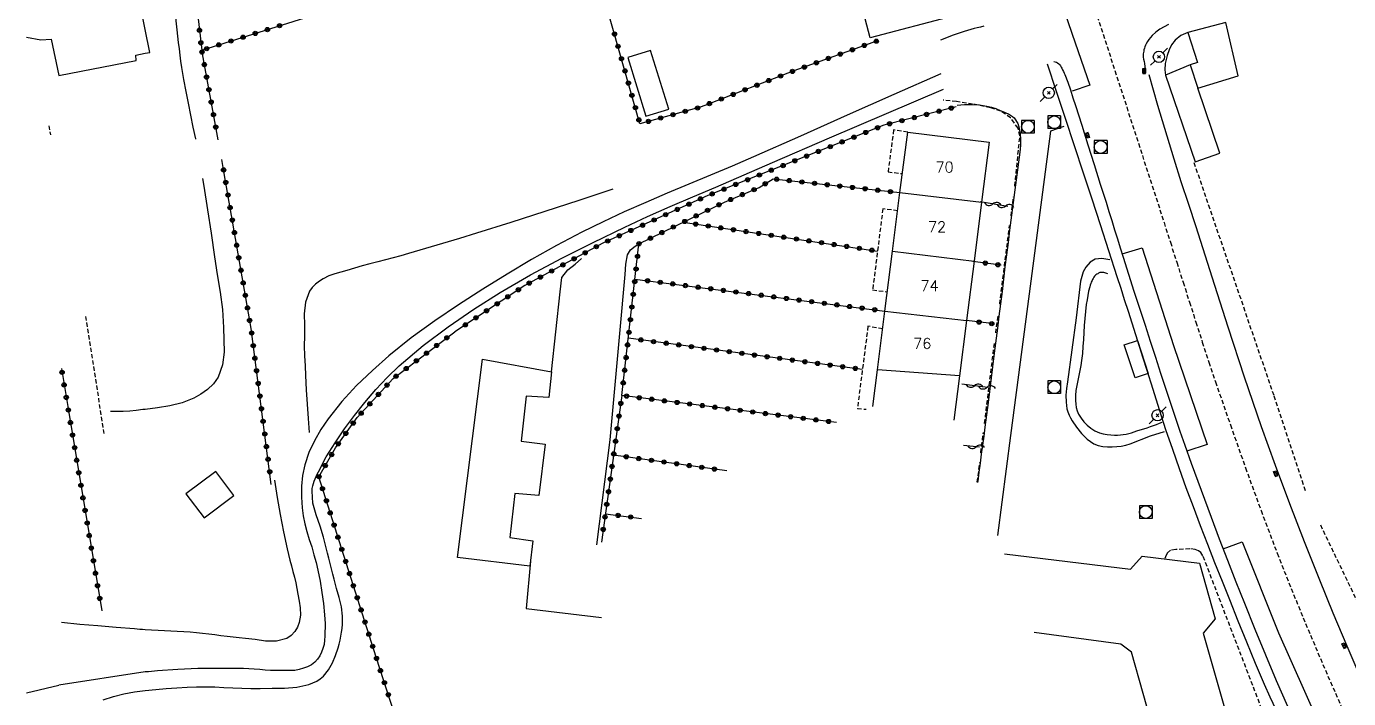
# Model space of a CAD drawing. Header units: millimetres. Extents: x 146997 to 148001, y 141998 to 143001.
# Drawn here: x 147000 to 147155.9, y 142323.4 to 142402.6 of the extents above; entities that cross this region are included whole.
import ezdxf
from ezdxf.enums import TextEntityAlignment as Align

# ---------------------------------------------------------------- set-up
doc = ezdxf.new("R2010")
doc.units = ezdxf.units.MM
doc.linetypes.add('DASHED', pattern=[0.75, 0.5, -0.25])
doc.layers.get('0').update_dxf_attribs({"linetype": 'CONTINUOUS'})
for name, color, linetype in [('W0001', 6, 'DASHED'), ('W0004', 5, 'CONTINUOUS'), ('W0006', 2, 'CONTINUOUS'), ('W0008', 7, 'CONTINUOUS'), ('W0014', 7, 'CONTINUOUS'), ('W0017', 7, 'CONTINUOUS'), ('W0021', 2, 'CONTINUOUS'), ('W0071', 7, 'CONTINUOUS'), ('W0101', 7, 'CONTINUOUS'), ('W0104', 1, 'CONTINUOUS'), ('W0112', 1, 'DASHED'), ('W0214', 2, 'CONTINUOUS'), ('W0300', 7, 'CONTINUOUS'), ('W0310', 3, 'CONTINUOUS'), ('W0323', 7, 'CONTINUOUS'), ('W0401', 7, 'CONTINUOUS'), ('W0420', 7, 'CONTINUOUS'), ('W0473', 7, 'CONTINUOUS'), ('W0991', 7, 'CONTINUOUS'), ('W1102', 7, 'CONTINUOUS')]:
    doc.layers.add(name, color=color, linetype=linetype)
doc.styles.get("Standard").update_dxf_attribs({"font": 'romans.shx', "width": 0.85})

# ---------------------------------------------------------------- blocks, each defined once
blk = doc.blocks.new('T473')
for p, q in [((-0.166667, 0.166667), (0.166667, -0.166667)), ((-0.166667, -0.166667), (0.166667, 0.166667)), ((0.500001, 0.500001), (1.000002, 1.000002)), ((-1.000002, -1.000002), (-0.500001, -0.500001))]:
    blk.add_line(p, q)
blk.add_ellipse((0, 0), major_axis=(0.471405, 0.471405), ratio=1, start_param=5.4977871438, end_param=11.780972451)
blk = doc.blocks.new('T401')
for p, q in [((-0.3, 0.3), (0, 0.3)), ((-0.3, -0.25), (-0.3, 0.3)), ((-0.3, 0.15), (0, 0.15)), ((-0.3, 0), (0, 0)), ((0, 0.3), (0, -0.25)), ((-0.3, -0.15), (0, -0.15)), ((-0.3, -0.25), (-0.3, -0.3)), ((-0.3, -0.3), (0, -0.3)), ((0, -0.3), (0, -0.25))]:
    blk.add_line(p, q)
blk = doc.blocks.new('T420')
for p, q in [((0.75, 0.75), (-0.75, 0.75)), ((-0.75, 0.75), (-0.75, -0.75)), ((0.75, 0.75), (0.75, -0.75)), ((0.75, -0.75), (-0.75, -0.75))]:
    blk.add_line(p, q)
blk.add_ellipse((0, 0), major_axis=(-0.53, 0.53), ratio=1, start_param=3.926991, end_param=10.210176)
blk = doc.blocks.new('t323o')
at = {"color": 0, "linetype": 'Continuous'}
for radius in [0.25, 0.15]:
    blk.add_circle((0, 0), radius, dxfattribs=at)
blk = doc.blocks.new('t310o')
at = {"color": 0, "linetype": 'Continuous'}
for centre, start, end in [((-0.5, 0.38), 216.8699, 323.1304), ((0.5, -0.37), 36.8699, 143.1303)]:
    blk.add_arc(centre, 0.625, start, end, dxfattribs=at)

msp = doc.modelspace()

# ---------------------------------------------------------------- linework, layer by layer
at = {"layer": 'W0001'}
msp.add_lwpolyline([(147126.24, 142403.79), (147134.11, 142379.49), (147134.86, 142377.14), (147135.61, 142374.78), (147136.36, 142372.43), (147137.11, 142370.08), (147137.86, 142367.73), (147138.62, 142365.38), (147139.39, 142363.03), (147140.18, 142360.69), (147141.93, 142355.62), (147143.72, 142350.55), (147145.55, 142345.51), (147147.46, 142340.49), (147149.1, 142336.33), (147150.8, 142332.2), (147152.54, 142328.08), (147154.32, 142323.98), (147155.82, 142320.63)], dxfattribs=at)
at = {"layer": 'W0004'}
msp.add_lwpolyline([(147122.31, 142390.79), (147120.73, 142390.24), (147118.2, 142371.08), (147116.03, 142354.38), (147114.48, 142342.59)], dxfattribs=at)
at = {"layer": 'W0006'}
for points in [[(147099.91, 142451.92), (147101.82, 142452.73), (147105.65, 142444.37), (147110.45, 142433.84), (147114.21, 142425.48), (147120.05, 142411.15), (147123.3, 142401.67), (147125.35, 142395.67), (147123.3, 142394.95)], [(147141.07, 142341.02), (147143.31, 142341.85), (147147.62, 142331.12), (147153.88, 142317.01), (147151.65, 142315.99)]]:
    msp.add_lwpolyline(points, dxfattribs=at)
at = {"layer": 'W0008'}
msp.add_lwpolyline([(147134.63, 142402.79), (147134.11, 142402.53), (147133.62, 142402.24), (147133.14, 142401.9), (147132.7, 142401.52), (147132.5, 142401.29), (147132.32, 142401.05), (147132.15, 142400.8), (147132.01, 142400.53), (147131.92, 142400.36), (147131.85, 142400.18), (147131.79, 142400), (147131.74, 142399.82), (147131.71, 142399.67), (147131.68, 142399.52), (147131.66, 142399.36), (147131.65, 142399.21), (147131.66, 142398.96), (147131.7, 142398.71), (147131.75, 142398.46), (147131.8, 142398.21), (147131.82, 142398.11), (147131.83, 142398), (147131.85, 142397.89), (147131.86, 142397.78), (147131.87, 142397.67), (147131.89, 142397.56), (147131.91, 142397.45), (147131.93, 142397.34)], dxfattribs=at)
at = {"layer": 'W0014'}
for points in [[(147112.88, 142402.61), (147112.49, 142402.51), (147112.1, 142402.41), (147111.71, 142402.32), (147111.33, 142402.21), (147110.94, 142402.1), (147110.56, 142401.98), (147109.85, 142401.75), (147109.15, 142401.5), (147108.46, 142401.23), (147107.77, 142400.95)], [(147120.33, 142398.17), (147121.39, 142394.96), (147122.46, 142391.76), (147123.52, 142388.55), (147124.58, 142385.33), (147125.58, 142382.28), (147126.58, 142379.22), (147127.57, 142376.17), (147128.56, 142373.11), (147129, 142371.74), (147129.43, 142370.38), (147129.87, 142369.01), (147130.3, 142367.64), (147130.73, 142366.27), (147131.16, 142364.91), (147131.6, 142363.54), (147132.04, 142362.17), (147132.79, 142359.81), (147133.53, 142357.45), (147134.3, 142355.09), (147135.09, 142352.74), (147135.88, 142350.49), (147136.7, 142348.24), (147137.54, 142346), (147138.39, 142343.77), (147139.23, 142341.58), (147140.08, 142339.39), (147140.95, 142337.21), (147141.82, 142335.04), (147142.83, 142332.54), (147143.84, 142330.04), (147144.86, 142327.55), (147145.92, 142325.07), (147146.59, 142323.56), (147147.28, 142322.06)], [(147121.1, 142398.45), (147121.27, 142398.42), (147121.42, 142398.36), (147121.57, 142398.28), (147121.7, 142398.18), (147121.81, 142398.06), (147121.9, 142397.93), (147121.97, 142397.79), (147122.05, 142397.65), (147122.15, 142397.47), (147122.25, 142397.28), (147122.34, 142397.09), (147122.43, 142396.9), (147122.78, 142396), (147123.08, 142395.09), (147123.37, 142394.17), (147123.66, 142393.25), (147124.41, 142390.94), (147125.14, 142388.63), (147125.86, 142386.31), (147126.59, 142384), (147126.93, 142382.92), (147127.27, 142381.85), (147127.6, 142380.77), (147127.94, 142379.7), (147128.27, 142378.62), (147128.61, 142377.55), (147128.95, 142376.47), (147129.29, 142375.4), (147129.93, 142373.4), (147130.57, 142371.39), (147131.22, 142369.39), (147131.87, 142367.39), (147132.48, 142365.5), (147133.09, 142363.6), (147133.71, 142361.71), (147134.33, 142359.82), (147134.87, 142358.17), (147135.42, 142356.52), (147135.98, 142354.88), (147136.55, 142353.24), (147137.31, 142351.11), (147138.08, 142348.98), (147138.87, 142346.85), (147139.66, 142344.73), (147140.62, 142342.19), (147141.59, 142339.66), (147142.58, 142337.13), (147143.58, 142334.61), (147144.82, 142331.56), (147146.06, 142328.52), (147147.34, 142325.49), (147148.65, 142322.47)], [(147159.1, 142321.85), (147157.37, 142325.69), (147155.69, 142329.55), (147154.05, 142333.43), (147152.46, 142337.33), (147150.68, 142341.82), (147148.94, 142346.32), (147147.26, 142350.84), (147145.62, 142355.37), (147143.61, 142361.24), (147141.67, 142367.14), (147139.78, 142373.04), (147137.88, 142378.95), (147137.02, 142381.61), (147136.15, 142384.28), (147135.3, 142386.95), (147134.47, 142389.63), (147133.92, 142391.44), (147133.39, 142393.25), (147132.86, 142395.06), (147132.35, 142396.88)], [(147109.72, 142393.3), (147110.6, 142393.38), (147111.48, 142393.39), (147112.36, 142393.33), (147113.23, 142393.2), (147113.76, 142393.07), (147114.28, 142392.9), (147114.79, 142392.69), (147115.29, 142392.48), (147115.53, 142392.37), (147115.78, 142392.26), (147116.02, 142392.14), (147116.24, 142391.97), (147116.43, 142391.79), (147116.59, 142391.59), (147116.73, 142391.37), (147116.86, 142391.13), (147116.96, 142390.87), (147117.04, 142390.59), (147117.09, 142390.31), (147117.14, 142390.03), (147117.17, 142389.73), (147117.18, 142389.44), (147117.19, 142389.14), (147117.19, 142388.85), (147117.18, 142388.65), (147117.18, 142388.45), (147117.17, 142388.25), (147117.16, 142388.06)], [(147117.16, 142388.06), (147116.84, 142385.69), (147116.52, 142383.31), (147116.21, 142380.94), (147115.9, 142378.57), (147115.72, 142377.12), (147115.54, 142375.68), (147115.36, 142374.23), (147115.18, 142372.78), (147115.01, 142371.34), (147114.83, 142369.89), (147114.65, 142368.45), (147114.47, 142367), (147114.1, 142364.09), (147113.73, 142361.18), (147113.36, 142358.27), (147112.98, 142355.36), (147112.85, 142354.3), (147112.71, 142353.24), (147112.57, 142352.18), (147112.43, 142351.12), (147112.29, 142350.06), (147112.15, 142349), (147112.12, 142348.83)], [(147127.72, 142375.08), (147126.78, 142375.24), (147125.98, 142375.17), (147125.42, 142374.81), (147124.9, 142374.2), (147124.57, 142373.64), (147124.27, 142372.56), (147123.74, 142368.25), (147122.75, 142360.71)], [(147127.47, 142373.43), (147127.24, 142373.52), (147127.01, 142373.57), (147126.77, 142373.58), (147126.53, 142373.56), (147126.46, 142373.54), (147126.4, 142373.51), (147126.34, 142373.47), (147126.29, 142373.43), (147126.19, 142373.37), (147126.09, 142373.3), (147126, 142373.22), (147125.92, 142373.13), (147125.83, 142373.01), (147125.75, 142372.89), (147125.68, 142372.76), (147125.62, 142372.63), (147125.54, 142372.45), (147125.47, 142372.27), (147125.41, 142372.08), (147125.35, 142371.9), (147125.22, 142371.38), (147125.11, 142370.86), (147125.03, 142370.34), (147124.95, 142369.81), (147124.85, 142368.99), (147124.77, 142368.16), (147124.71, 142367.33), (147124.66, 142366.5), (147124.61, 142365.68), (147124.55, 142364.85), (147124.48, 142364.02), (147124.39, 142363.19), (147124.31, 142362.61), (147124.2, 142362.02), (147124.07, 142361.44), (147123.94, 142360.86), (147123.83, 142360.28), (147123.73, 142359.68), (147123.68, 142359.09), (147123.67, 142358.48), (147123.71, 142358.08), (147123.77, 142357.67), (147123.88, 142357.28), (147124.04, 142356.9), (147124.33, 142356.42), (147124.67, 142355.99), (147125.05, 142355.59), (147125.47, 142355.24), (147125.71, 142355.06), (147125.97, 142354.91), (147126.24, 142354.79), (147126.52, 142354.69), (147126.95, 142354.57), (147127.4, 142354.49), (147127.85, 142354.44), (147128.29, 142354.41), (147128.63, 142354.41), (147128.97, 142354.43), (147129.31, 142354.47), (147129.65, 142354.52), (147129.97, 142354.6), (147130.28, 142354.69), (147130.59, 142354.8), (147130.89, 142354.9), (147131.3, 142355.03), (147131.71, 142355.16), (147132.12, 142355.29), (147132.52, 142355.43), (147132.87, 142355.56), (147133.22, 142355.68), (147133.56, 142355.82), (147133.9, 142355.95)], [(147130.1, 142353.38), (147132.51, 142354.31), (147134.16, 142354.84)]]:
    msp.add_lwpolyline(points, dxfattribs=at)
at = {"layer": 'W0017'}
for points in [[(147067.23, 142341.47), (147068.82, 142353.85), (147069.95, 142366.39), (147070.6, 142373.34), (147070.67, 142374.57), (147070.85, 142375.67), (147071.23, 142376.27), (147071.78, 142376.68), (147071.96, 142376.8)], [(147061.89, 142361.87), (147062.92, 142371.29), (147063.13, 142372.98), (147063.82, 142373.88), (147064.68, 142374.57), (147065.43, 142375.21)], [(147059.43, 142339.54), (147058.92, 142333.98)], [(147058.92, 142333.98), (147067.79, 142332.92)], [(147000, 142324.03), (147003.8, 142324.96)]]:
    msp.add_lwpolyline(points, dxfattribs=at)
at = {"layer": 'W0021'}
msp.add_lwpolyline([(147129.17, 142375.77), (147131.52, 142376.49), (147135.23, 142364.96), (147139.21, 142353.32), (147136.8, 142352.53)], dxfattribs=at)
at = {"layer": 'W0071'}
for points in [[(147107.79, 142397.01), (147102.27, 142394.56), (147096.76, 142392.11), (147091.24, 142389.66), (147085.72, 142387.23), (147083.18, 142386.12), (147080.64, 142385.05), (147078.1, 142383.98), (147075.55, 142382.92), (147073.01, 142381.83), (147070.48, 142380.71), (147067.98, 142379.55), (147065.49, 142378.34), (147062.5, 142376.77), (147059.56, 142375.11), (147056.66, 142373.39), (147053.8, 142371.6), (147050.95, 142369.76), (147048.13, 142367.87), (147045.37, 142365.88), (147042.72, 142363.74), (147040.8, 142362.04), (147038.93, 142360.25), (147037.17, 142358.36), (147035.58, 142356.32), (147034.72, 142355.06), (147033.95, 142353.74), (147033.29, 142352.36), (147032.8, 142350.91), (147032.54, 142349.65), (147032.43, 142348.38), (147032.42, 142347.11), (147032.51, 142345.84), (147032.64, 142344.9), (147032.83, 142343.96), (147033.07, 142343.04), (147033.34, 142342.13), (147033.63, 142341.23), (147033.9, 142340.32), (147034.15, 142339.41), (147034.36, 142338.48), (147034.61, 142337.19), (147034.83, 142335.88), (147035.02, 142334.57), (147035.15, 142333.25), (147035.18, 142332.74), (147035.2, 142332.23), (147035.2, 142331.72), (147035.18, 142331.21), (147035.16, 142330.72), (147035.14, 142330.23), (147035.08, 142329.74), (147034.96, 142329.27), (147034.79, 142328.83), (147034.58, 142328.41), (147034.32, 142328.02), (147034, 142327.67), (147033.59, 142327.35), (147033.13, 142327.11), (147032.65, 142326.93), (147032.17, 142326.79), (147031.64, 142326.69), (147031.11, 142326.66), (147030.59, 142326.66), (147030.06, 142326.66), (147029.42, 142326.67), (147028.78, 142326.69), (147028.14, 142326.73), (147027.5, 142326.78), (147026.86, 142326.82), (147026.22, 142326.86), (147025.58, 142326.9), (147024.94, 142326.91), (147022.57, 142326.92), (147020.2, 142326.89), (147017.83, 142326.8), (147015.47, 142326.64), (147015.1, 142326.6), (147014.73, 142326.57), (147014.37, 142326.53), (147014, 142326.5)], [(147014, 142324.33), (147015.24, 142324.45), (147016.48, 142324.55), (147017.72, 142324.64), (147018.96, 142324.72), (147020.04, 142324.76), (147021.11, 142324.76), (147022.19, 142324.73), (147023.26, 142324.67), (147024.33, 142324.62), (147025.4, 142324.57), (147026.47, 142324.54), (147027.55, 142324.56), (147028.98, 142324.58), (147030.43, 142324.6), (147031.88, 142324.72), (147033.3, 142325.04), (147033.77, 142325.2), (147034.22, 142325.41), (147034.64, 142325.67), (147035.02, 142326), (147035.61, 142326.75), (147036.07, 142327.58), (147036.43, 142328.45), (147036.73, 142329.33), (147036.86, 142329.78), (147036.98, 142330.24), (147037.08, 142330.7), (147037.16, 142331.17), (147037.21, 142331.64), (147037.25, 142332.12), (147037.27, 142332.59), (147037.26, 142333.06), (147037.13, 142334.18), (147036.86, 142335.28), (147036.55, 142336.35), (147036.26, 142337.42), (147036.11, 142338.04), (147035.95, 142338.66), (147035.8, 142339.28), (147035.64, 142339.9), (147035.49, 142340.51), (147035.33, 142341.13), (147035.17, 142341.75), (147035.02, 142342.37), (147034.62, 142343.68), (147034.16, 142345.02), (147033.78, 142346.4), (147033.67, 142347.82), (147033.7, 142348.12), (147033.75, 142348.42), (147033.83, 142348.71), (147033.93, 142349), (147034.04, 142349.27), (147034.16, 142349.55), (147034.29, 142349.82), (147034.42, 142350.08), (147035.34, 142351.84), (147036.39, 142353.52), (147037.51, 142355.14), (147038.69, 142356.72), (147039.91, 142358.27), (147041.18, 142359.77), (147042.52, 142361.21), (147043.94, 142362.58), (147046.76, 142364.96), (147049.71, 142367.17), (147052.75, 142369.24), (147055.85, 142371.21), (147059.44, 142373.32), (147063.11, 142375.27), (147066.83, 142377.12), (147070.56, 142378.93), (147073.21, 142380.16), (147075.89, 142381.34), (147078.58, 142382.49), (147081.26, 142383.65), (147087.96, 142386.56), (147094.66, 142389.45), (147101.38, 142392.32), (147108.1, 142395.17)], [(147014, 142326.5), (147003.8, 142324.96)], [(147009.05, 142323.2), (147010.26, 142323.6), (147011.49, 142323.92), (147012.74, 142324.15), (147014, 142324.33)]]:
    msp.add_lwpolyline(points, dxfattribs=at)
at = {"layer": 'W0101'}
for points in [[(147014, 142402.21), (147013.04, 142407.04), (147009.97, 142406.32), (147008.14, 142415.01), (147007.93, 142415.87)], [(147000, 142401.3), (147000.01, 142401.3), (147001.7, 142401.01), (147002.92, 142401.07), (147003.8, 142396.81), (147012.92, 142398.58), (147012.89, 142399.2), (147014, 142399.42)], [(147102.98, 142382.99), (147103.89, 142390.12), (147113.49, 142388.95)], [(147113.49, 142388.95), (147112.6, 142381.88)], [(147102.11, 142376.11), (147102.98, 142382.99)], [(147112.6, 142381.88), (147111.72, 142374.92)], [(147101.21, 142369.04), (147102.11, 142376.11)], [(147111.72, 142374.92), (147110.82, 142367.92)], [(147100.35, 142362.1), (147101.21, 142369.04)], [(147110.82, 142367.92), (147110.01, 142361.39)], [(147099.78, 142357.8), (147100.35, 142362.1)], [(147110.01, 142361.39), (147109.35, 142356.18)], [(147115.29, 142340.43), (147130.15, 142338.6), (147131.55, 142340.15), (147138.29, 142339.31), (147140.15, 142332.78), (147138.74, 142331.07), (147145.63, 142306.86)], [(147137.14, 142304.46), (147130.29, 142328.85), (147129.02, 142329.79), (147118.8, 142331.14)]]:
    msp.add_lwpolyline(points, dxfattribs=at)
at = {"layer": 'W0104'}
for points in [[(147109.34, 142403.83), (147099.45, 142401.23), (147098.48, 142404.95), (147099.79, 142405.38), (147098.73, 142408.98), (147106.83, 142410.95)], [(147014, 142399.42), (147014.54, 142399.52), (147014, 142402.21)], [(147136.92, 142401.85), (147138.04, 142398.33), (147137.21, 142398.07), (147134.27, 142396.83)], [(147137.21, 142398.07), (147138.11, 142395.29)]]:
    msp.add_lwpolyline(points, dxfattribs=at)
for points in [[(147141.4, 142403.05), (147136.92, 142401.85), (147136.11, 142401.5), (147135.43, 142400.98), (147134.98, 142400.43), (147134.71, 142399.84), (147134.48, 142399.14), (147134.26, 142398.22), (147134.2, 142397.45), (147134.27, 142396.83), (147137.78, 142386.61), (147140.69, 142387.66), (147138.11, 142395.29), (147142.85, 142396.75)], [(147070.89, 142398.93), (147073.03, 142392), (147075.74, 142392.83), (147073.56, 142399.75)], [(147130.97, 142365.56), (147132.25, 142361.68), (147130.71, 142361.17), (147129.43, 142365.05)], [(147053.75, 142363.37), (147061.89, 142361.87), (147061.58, 142358.86), (147058.93, 142358.99), (147058.32, 142353.71), (147061.14, 142353.34), (147060.39, 142347.3), (147057.58, 142347.55), (147057, 142342.33), (147059.7, 142341.97), (147059.33, 142338.98), (147050.81, 142340)], [(147022.31, 142350.13), (147018.81, 142347.49), (147020.94, 142344.67), (147024.43, 142347.31)]]:
    msp.add_lwpolyline(points, close=True, dxfattribs=at)
at = {"layer": 'W0112'}
for points in [[(147116.51, 142383.75), (147117.12, 142389.67), (147116.9, 142390.58), (147116.03, 142391.82), (147114.89, 142392.59), (147113.65, 142392.99), (147111.55, 142393.43), (147109.64, 142393.72), (147108.06, 142393.9)], [(147002.63, 142390.88), (147002.84, 142389.81)], [(147103.89, 142390.12), (147102.23, 142390.39), (147101.57, 142385.44), (147103.27, 142385.24)], [(147137.63, 142386.54), (147147.06, 142359.05), (147150.8, 142347.78)], [(147116.08, 142380.24), (147116.37, 142382.51)], [(147102.71, 142380.84), (147100.96, 142381.09), (147099.76, 142371.53), (147101.5, 142371.3)], [(147114.74, 142369.86), (147115.9, 142379.11)], [(147006.96, 142368.41), (147009.13, 142354.62)], [(147114.27, 142366.45), (147114.56, 142368.6)], [(147100.95, 142366.95), (147099.21, 142367.24), (147097.96, 142357.56), (147099, 142357.46)], [(147112.96, 142355.79), (147114.11, 142365.26)], [(147112.51, 142352.33), (147112.81, 142354.74)], [(147112.1, 142348.88), (147112.4, 142351.2)], [(147152.54, 142343.83), (147158.71, 142331.01), (147164.62, 142318.65), (147171.69, 142322.59), (147180.06, 142326.64), (147186.51, 142312.68), (147193.37, 142297.28)], [(147147.79, 142316.52), (147138.7, 142340.19), (147138.44, 142340.59), (147138.19, 142340.77), (147137.78, 142340.94), (147137.15, 142341.02), (147135.5, 142340.92), (147134.89, 142340.85), (147134.52, 142340.55), (147134.35, 142340.27), (147134.22, 142339.87)]]:
    msp.add_lwpolyline(points, dxfattribs=at)
at = {"layer": 'W0214'}
msp.add_lwpolyline([(147122.75, 142360.71), (147122.6, 142359.92), (147122.54, 142359.12), (147122.56, 142358.31), (147122.67, 142357.51), (147122.77, 142357.14), (147122.91, 142356.78), (147123.09, 142356.44), (147123.29, 142356.11), (147123.81, 142355.35), (147124.37, 142354.6), (147125.04, 142353.92), (147125.83, 142353.38), (147126.35, 142353.17), (147126.9, 142353.07), (147127.45, 142353.04), (147127.99, 142353.04), (147128.53, 142353.06), (147129.06, 142353.13), (147129.59, 142353.23), (147130.1, 142353.38)], dxfattribs=at)
at = {"layer": 'W0300'}
for points in [[(147016.66, 142411.04), (147016.89, 142409.19), (147017.12, 142407.34), (147017.35, 142405.48), (147017.58, 142403.63), (147017.66, 142402.89), (147017.74, 142402.16), (147017.82, 142401.42), (147017.9, 142400.68), (147017.99, 142399.94), (147018.08, 142399.2), (147018.18, 142398.47), (147018.28, 142397.73), (147018.52, 142396.32), (147018.78, 142394.92), (147019.05, 142393.52), (147019.34, 142392.12), (147019.63, 142390.72), (147019.92, 142389.32), (147019.92, 142389.31)], [(147020.76, 142384.66), (147020.92, 142383.75), (147021.36, 142380.98), (147021.78, 142378.2), (147022.18, 142375.42), (147022.5, 142373.36), (147022.85, 142371.28), (147023.13, 142369.2), (147023.25, 142367.1), (147023.29, 142365.66), (147023.3, 142364.18), (147023.13, 142362.68), (147022.61, 142361.26), (147022.06, 142360.45), (147021.35, 142359.78), (147020.56, 142359.23), (147019.73, 142358.77), (147018.35, 142358.22), (147016.91, 142357.86), (147015.45, 142357.63), (147014, 142357.45)], [(147069.13, 142383.41), (147065.13, 142382.07), (147061.11, 142380.76), (147057.09, 142379.47), (147053.06, 142378.2), (147051.06, 142377.59), (147049.06, 142376.98), (147047.06, 142376.39), (147045.05, 142375.81), (147044.14, 142375.56), (147043.23, 142375.31), (147042.32, 142375.08), (147041.41, 142374.84), (147040.49, 142374.61), (147039.58, 142374.36), (147038.67, 142374.1), (147037.77, 142373.83), (147037.07, 142373.62), (147036.36, 142373.42), (147035.66, 142373.17), (147035, 142372.84), (147034.54, 142372.55), (147034.08, 142372.22), (147033.68, 142371.83), (147033.36, 142371.36), (147032.91, 142370.07), (147032.76, 142368.71), (147032.77, 142367.37), (147032.77, 142366.08), (147032.75, 142364.92), (147032.79, 142363.75), (147032.85, 142362.59), (147032.91, 142361.43), (147032.99, 142359.75), (147033.09, 142358.07), (147033.2, 142356.39), (147033.33, 142354.72)], [(147014, 142357.45), (147013.73, 142357.42), (147013.46, 142357.39), (147013.2, 142357.36), (147012.93, 142357.33), (147012.18, 142357.25), (147011.42, 142357.2), (147010.66, 142357.19), (147009.91, 142357.21)], [(147029.23, 142349.1), (147029.57, 142347.07), (147029.93, 142345.05), (147030.32, 142343.03), (147030.73, 142341.01), (147030.89, 142340.34), (147031.05, 142339.68), (147031.23, 142339.02), (147031.41, 142338.35), (147031.59, 142337.69), (147031.75, 142337.02), (147031.89, 142336.35), (147032.01, 142335.67), (147032.14, 142334.86), (147032.28, 142334.04), (147032.32, 142333.18), (147032.17, 142332.34), (147031.94, 142331.78), (147031.63, 142331.25), (147031.2, 142330.8), (147030.68, 142330.46), (147029.46, 142330.12), (147028.19, 142330.14), (147026.97, 142330.33), (147025.82, 142330.46), (147025.09, 142330.52), (147024.37, 142330.59), (147023.65, 142330.68), (147022.93, 142330.77), (147022.21, 142330.87), (147021.49, 142330.97), (147020.77, 142331.05), (147020.05, 142331.12), (147019.3, 142331.18), (147018.54, 142331.24), (147017.78, 142331.28), (147017.03, 142331.32), (147016.27, 142331.36), (147015.51, 142331.4), (147014.76, 142331.44), (147014, 142331.48)], [(147014, 142331.48), (147013.68, 142331.5), (147013.37, 142331.52), (147013.05, 142331.55), (147012.74, 142331.57), (147010.59, 142331.74), (147008.43, 142331.92), (147006.28, 142332.11), (147004.13, 142332.32)]]:
    msp.add_lwpolyline(points, dxfattribs=at)
at = {"layer": 'W0310'}
for points in [[(147115.69, 142381.37), (147112.45, 142381.9)], [(147113.35, 142360.03), (147110.27, 142360.43)], [(147112.35, 142353.01), (147110.48, 142353.2)]]:
    msp.add_lwpolyline(points, dxfattribs=at)
at = {"layer": 'W0323'}
for points in [[(147065.62, 142443.96), (147039.06, 142434.89), (147017.79, 142427.54), (147019.12, 142413.24), (147020.66, 142399.77), (147035.56, 142404.47)], [(147100.32, 142400.89), (147090.45, 142397.33), (147079.96, 142393.27), (147079.42, 142393.05), (147072.33, 142391.12), (147067.27, 142408.88)], [(147022.59, 142389.23), (147020.66, 142399.77)], [(147109.59, 142393.09), (147101.09, 142390.94), (147080.34, 142382.64), (147067.97, 142377.04), (147058.75, 142372.04), (147050.49, 142366.59)], [(147028.87, 142348.6), (147026.48, 142366.96), (147023.28, 142385.47), (147023.02, 142386.9)], [(147070.2, 142359.08), (147072.21, 142376.97), (147082.29, 142381.87), (147086.39, 142383.6), (147088.02, 142384.62), (147102.98, 142382.99)], [(147077.41, 142379.5), (147100.34, 142376.11)], [(147114.92, 142374.43), (147111.56, 142374.89)], [(147071.74, 142372.8), (147101.21, 142369.04)], [(147114.12, 142367.51), (147110.82, 142367.92)], [(147049.61, 142302.41), (147041.22, 142328.26), (147034.46, 142349.49), (147036.44, 142352.93), (147039, 142356.5), (147043.22, 142361.09), (147050.49, 142366.59)], [(147098.51, 142362.16), (147070.96, 142365.83)], [(147004.12, 142362.26), (147004.91, 142357.54), (147008.88, 142333.69)], [(147095.48, 142355.9), (147070.2, 142359.08), (147067.8, 142341.8)], [(147082.57, 142350.21), (147069.22, 142352.06)], [(147068.26, 142345.15), (147072.52, 142344.59)]]:
    msp.add_lwpolyline(points, dxfattribs=at)
at = {"layer": 'W1102'}
for points in [[(147102.98, 142382.99), (147112.6, 142381.88)], [(147102.11, 142376.11), (147111.72, 142374.92)], [(147101.21, 142369.04), (147110.82, 142367.92)], [(147110.01, 142361.39), (147100.35, 142362.1)]]:
    msp.add_lwpolyline(points, dxfattribs=at)

# ---------------------------------------------------------------- block references
at = {"layer": 'W0310'}
for p, rotation in [((147113.93, 142381.66), 170.6897774250862), ((147115.41, 142381.42), 170.6897774250862), ((147111.75, 142360.24), 172.6369963194996), ((147113.24, 142360.04), 172.6369963194996), ((147111.97, 142353.05), 174.3143984768018)]:
    msp.add_blockref('t310o', p, dxfattribs=dict(at, rotation=rotation))
at = {"layer": 'W0323'}
for p, rotation in [((147029.84, 142402.67), 17.52538425246415), ((147020.39, 142402.14), 276.5241217047706), ((147024.11, 142400.86), 17.52538425246415), ((147025.54, 142401.31), 17.52538425246415), ((147026.97, 142401.76), 17.52538425246415), ((147028.41, 142402.21), 17.52538425246415), ((147069.33, 142401.67), 105.887857199458), ((147100.19, 142400.84), 199.827244466546), ((147020.56, 142400.65), 276.5241217047706), ((147020.7, 142399.56), 100.3630129635109), ((147021.25, 142399.96), 17.52538425246415), ((147022.68, 142400.41), 17.52538425246415), ((147069.74, 142400.23), 105.887857199458), ((147095.95, 142399.32), 199.827244466546), ((147097.37, 142399.83), 199.827244466546), ((147098.78, 142400.34), 199.827244466546), ((147020.97, 142398.08), 100.3630129635109), ((147070.15, 142398.78), 105.887857199458), ((147091.72, 142397.79), 199.827244466546), ((147093.13, 142398.3), 199.827244466546), ((147094.54, 142398.81), 199.827244466546), ((147021.24, 142396.61), 100.3630129635109), ((147070.56, 142397.34), 105.887857199458), ((147087.51, 142396.2), 201.1808745212006), ((147088.91, 142396.74), 201.1808745212006), ((147090.31, 142397.28), 201.1808745212006), ((147021.51, 142395.13), 100.3630129635109), ((147070.97, 142395.9), 105.887857199458), ((147083.32, 142394.57), 201.1808745212006), ((147084.72, 142395.11), 201.1808745212006), ((147086.12, 142395.65), 201.1808745212006), ((147021.78, 142393.66), 100.3630129635109), ((147071.38, 142394.46), 105.887857199458), ((147071.79, 142393.01), 105.887857199458), ((147079.12, 142392.97), 195.1908857932456), ((147080.52, 142393.49), 201.1808745212006), ((147081.92, 142394.03), 201.1808745212006), ((147109.03, 142392.95), 194.2200761728131), ((147022.05, 142392.18), 100.3630129635109), ((147072.2, 142391.57), 105.887857199458), ((147073.33, 142391.39), 195.1908857932456), ((147074.77, 142391.79), 195.1908857932456), ((147076.22, 142392.18), 195.1908857932456), ((147077.67, 142392.57), 195.1908857932456), ((147103.21, 142391.47), 194.2200761728131), ((147104.67, 142391.84), 194.2200761728131), ((147106.12, 142392.21), 194.2200761728131), ((147107.58, 142392.58), 194.2200761728131), ((147022.32, 142390.71), 100.3630129635109), ((147098.95, 142390.08), 201.7823639041259), ((147100.34, 142390.64), 201.7823639041259), ((147101.76, 142391.11), 194.2200761728131), ((147094.77, 142388.41), 201.7823639041259), ((147096.16, 142388.97), 201.7823639041259), ((147097.55, 142389.52), 201.7823639041259), ((147090.59, 142386.74), 201.7823639041259), ((147091.98, 142387.3), 201.7823639041259), ((147093.37, 142387.85), 201.7823639041259), ((147023.24, 142385.67), 100.3630129630232), ((147087.8, 142385.63), 201.7823639041259), ((147089.2, 142386.18), 201.7823639041259), ((147023.5, 142384.19), 99.81039796174167), ((147083.62, 142383.96), 201.7823639041259), ((147085.02, 142384.51), 201.7823639041259), ((147086.41, 142385.07), 201.7823639041259), ((147087.1, 142384.04), 32.11617601427236), ((147088.44, 142384.57), 353.7762184828659), ((147089.93, 142384.41), 353.7762184828659), ((147091.42, 142384.25), 353.7762184828659), ((147092.91, 142384.09), 353.7762184828659), ((147094.4, 142383.92), 353.7762184828659), ((147095.89, 142383.76), 353.7762184828659), ((147097.38, 142383.6), 353.7762184828659), ((147023.76, 142382.71), 99.81039796174167), ((147079.46, 142382.25), 204.3731076921642), ((147080.84, 142382.84), 201.7823639041259), ((147082.23, 142383.4), 201.7823639041259), ((147083.02, 142382.18), 22.82179454067365), ((147084.4, 142382.76), 22.82179454067365), ((147085.78, 142383.34), 22.82179454067365), ((147098.87, 142383.44), 353.7762184828659), ((147100.36, 142383.27), 353.7762184828659), ((147101.86, 142383.11), 353.7762184828659), ((147024.01, 142381.23), 99.81039796174167), ((147076.73, 142381.01), 204.3731076921642), ((147078.1, 142381.63), 204.3731076921642), ((147080.3, 142380.91), 25.95248100874641), ((147081.65, 142381.56), 25.95248100874641), ((147024.27, 142379.75), 99.81039796174167), ((147072.63, 142379.15), 204.3731076921642), ((147074, 142379.77), 204.3731076921642), ((147075.36, 142380.39), 204.3731076921642), ((147076.26, 142378.94), 25.95248100874641), ((147077.61, 142379.59), 25.95248100874641), ((147078.9, 142379.28), 351.5989356437918), ((147078.95, 142380.25), 25.95248100874641), ((147080.38, 142379.06), 351.5989356437918), ((147024.52, 142378.28), 99.81039796174167), ((147068.53, 142377.29), 204.3731076921642), ((147069.9, 142377.91), 204.3731076921642), ((147071.26, 142378.53), 204.3731076921642), ((147073.56, 142377.62), 25.95248100874641), ((147074.91, 142378.28), 25.95248100874641), ((147081.86, 142378.84), 351.5989356437918), ((147083.35, 142378.62), 351.5989356437918), ((147084.83, 142378.4), 351.5989356437918), ((147086.32, 142378.18), 351.5989356437918), ((147087.8, 142377.96), 351.5989356437918), ((147089.28, 142377.74), 351.5989356437918), ((147090.77, 142377.53), 351.5989356437918), ((147024.78, 142376.8), 99.81039796174167), ((147065.87, 142375.9), 208.4673623035987), ((147067.19, 142376.62), 208.4673623035987), ((147072.21, 142376.97), 25.95248100874641), ((147092.25, 142377.31), 351.5989356437918), ((147093.73, 142377.09), 351.5989356437918), ((147095.22, 142376.87), 351.5989356437918), ((147096.7, 142376.65), 351.5989356437918), ((147098.19, 142376.43), 351.5989356437918), ((147099.67, 142376.21), 351.5989356437918), ((147025.03, 142375.32), 99.81039796174167), ((147063.24, 142374.47), 208.4673623035987), ((147064.56, 142375.19), 208.4673623035987), ((147072.04, 142375.48), 83.58000721136648), ((147113.04, 142374.69), 172.357346850191), ((147114.53, 142374.49), 172.357346850191), ((147025.29, 142373.84), 99.81039796174167), ((147060.6, 142373.04), 208.4673623035987), ((147061.92, 142373.76), 208.4673623035987), ((147071.87, 142373.99), 83.58000721136648), ((147025.55, 142372.36), 99.81039796174167), ((147058, 142371.55), 213.4300279521265), ((147059.28, 142372.33), 208.4673623035987), ((147071.71, 142372.5), 83.58000721136648), ((147073.23, 142372.61), 352.7319542034887), ((147074.72, 142372.42), 352.7319542034887), ((147076.2, 142372.23), 352.7319542034887), ((147077.69, 142372.04), 352.7319542034887), ((147079.18, 142371.85), 352.7319542034887), ((147080.67, 142371.66), 352.7319542034887), ((147082.16, 142371.47), 352.7319542034887), ((147083.64, 142371.28), 352.7319542034887), ((147025.8, 142370.89), 99.81039796174167), ((147055.5, 142369.89), 213.4300279521265), ((147056.75, 142370.72), 213.4300279521265), ((147071.54, 142371.01), 83.58000721136648), ((147085.13, 142371.09), 352.7319542034887), ((147086.62, 142370.9), 352.7319542034887), ((147088.11, 142370.71), 352.7319542034887), ((147089.6, 142370.52), 352.7319542034887), ((147091.08, 142370.33), 352.7319542034887), ((147092.57, 142370.14), 352.7319542034887), ((147094.06, 142369.95), 352.7319542034887), ((147095.55, 142369.76), 352.7319542034887), ((147097.04, 142369.57), 352.7319542034887), ((147026.06, 142369.41), 99.81039796174167), ((147053, 142368.24), 213.4300279521265), ((147054.25, 142369.07), 213.4300279521265), ((147071.2, 142368.02), 83.58000721136648), ((147071.37, 142369.51), 83.58000721136648), ((147098.52, 142369.38), 352.7319542034887), ((147100.01, 142369.19), 352.7319542034887), ((147026.31, 142367.93), 99.81039796174167), ((147026.55, 142366.45), 97.42740644078856), ((147051.74, 142367.41), 213.4300279521265), ((147071.04, 142366.53), 83.58000721136648), ((147112.31, 142367.73), 172.9184342493755), ((147113.8, 142367.55), 172.9184342493755), ((147026.74, 142364.96), 97.42740644078856), ((147048.36, 142364.98), 37.08990230049059), ((147049.56, 142365.88), 37.08990230049059), ((147070.87, 142365.04), 83.58000721136648), ((147072.44, 142365.63), 172.4208857145215), ((147073.93, 142365.43), 172.4208857145215), ((147075.42, 142365.24), 172.4208857145215), ((147076.9, 142365.04), 172.4208857145215), ((147026.93, 142363.47), 97.42740644078856), ((147047.16, 142364.07), 37.08990230049059), ((147070.7, 142363.55), 83.58000721136648), ((147078.39, 142364.84), 172.4208857145215), ((147079.88, 142364.64), 172.4208857145215), ((147081.36, 142364.45), 172.4208857145215), ((147082.85, 142364.25), 172.4208857145215), ((147084.34, 142364.05), 172.4208857145215), ((147085.82, 142363.85), 172.4208857145215), ((147087.31, 142363.65), 172.4208857145215), ((147088.8, 142363.46), 172.4208857145215), ((147004.2, 142361.81), 279.4470075510771), ((147027.13, 142361.99), 97.42740644078856), ((147044.77, 142362.26), 37.08990230049059), ((147045.97, 142363.17), 37.08990230049059), ((147070.53, 142362.06), 83.58000721136648), ((147090.29, 142363.26), 172.4208857145215), ((147091.77, 142363.06), 172.4208857145215), ((147093.26, 142362.86), 172.4208857145215), ((147094.75, 142362.66), 172.4208857145215), ((147096.23, 142362.47), 172.4208857145215), ((147097.72, 142362.27), 172.4208857145215), ((147004.44, 142360.33), 279.4470075510771), ((147027.32, 142360.5), 97.42740644078856), ((147042.51, 142360.31), 47.45004443612034), ((147043.57, 142361.36), 37.08990230049059), ((147070.36, 142360.57), 83.58000721136648), ((147004.69, 142358.85), 279.4470075510771), ((147027.52, 142359.01), 97.42740644078856), ((147041.49, 142359.21), 47.45004443612034), ((147070.75, 142359.01), 172.8388522900063), ((147072.24, 142358.82), 172.8388522900063), ((147004.94, 142357.37), 279.4646601909975), ((147027.71, 142357.52), 97.42740644078856), ((147040.48, 142358.1), 47.45004443612034), ((147070.07, 142358.14), 262.08828507537), ((147073.72, 142358.64), 172.8388522900063), ((147075.21, 142358.45), 172.8388522900063), ((147076.7, 142358.26), 172.8388522900063), ((147078.19, 142358.08), 172.8388522900063), ((147079.68, 142357.89), 172.8388522900063), ((147081.16, 142357.7), 172.8388522900063), ((147082.65, 142357.52), 172.8388522900063), ((147084.14, 142357.33), 172.8388522900063), ((147085.63, 142357.14), 172.8388522900063), ((147005.18, 142355.89), 279.4646601909975), ((147027.9, 142356.04), 97.42740644078856), ((147038.53, 142355.83), 54.30755114632539), ((147039.46, 142357), 47.45004443612034), ((147069.86, 142356.66), 262.08828507537), ((147087.12, 142356.95), 172.8388522900063), ((147088.61, 142356.77), 172.8388522900063), ((147090.09, 142356.58), 172.8388522900063), ((147091.58, 142356.39), 172.8388522900063), ((147093.07, 142356.21), 172.8388522900063), ((147094.56, 142356.02), 172.8388522900063), ((147005.43, 142354.41), 279.4646601909975), ((147028.1, 142354.55), 97.42740644078856), ((147037.65, 142354.61), 54.30755114632539), ((147069.65, 142355.17), 262.08828507537), ((147005.68, 142352.93), 279.4646601909975), ((147028.29, 142353.06), 97.42740644078856), ((147036.77, 142353.39), 54.30755114632539), ((147069.45, 142353.69), 262.08828507537), ((147005.92, 142351.45), 279.4646601909975), ((147028.49, 142351.57), 97.42740644078856), ((147035.23, 142350.82), 60.07454471571049), ((147035.98, 142352.12), 60.07454471571049), ((147069.24, 142352.2), 262.08828507537), ((147070.71, 142351.86), 172.0896101759704), ((147072.19, 142351.65), 172.0896101759704), ((147073.68, 142351.44), 172.0896101759704), ((147075.16, 142351.24), 172.0896101759704), ((147076.65, 142351.03), 172.0896101759704), ((147006.17, 142349.97), 279.4646601909975), ((147028.68, 142350.09), 97.42740644078856), ((147034.48, 142349.52), 60.07454471571049), ((147069.03, 142350.72), 262.08828507537), ((147078.14, 142350.82), 172.0896101759704), ((147079.62, 142350.62), 172.0896101759704), ((147081.11, 142350.41), 172.0896101759704), ((147006.42, 142348.49), 279.4646601909975), ((147034.9, 142348.1), 107.6556948781153), ((147068.62, 142347.74), 262.08828507537), ((147068.83, 142349.23), 262.08828507537), ((147006.66, 142347.01), 279.4646601909975), ((147035.36, 142346.67), 107.6556948781153), ((147068.41, 142346.26), 262.08828507537), ((147006.91, 142345.53), 279.4646601909975), ((147035.81, 142345.24), 107.6556948781153), ((147068.21, 142344.77), 262.08828507537), ((147069.75, 142344.95), 352.5496200173258), ((147071.23, 142344.76), 352.5496200173258), ((147007.16, 142344.05), 279.4646601909975), ((147036.27, 142343.81), 107.6556948781153), ((147068, 142343.29), 262.08828507537), ((147007.4, 142342.57), 279.4646601909975), ((147036.72, 142342.38), 107.6556948781153), ((147007.65, 142341.09), 279.4646601909975), ((147037.18, 142340.95), 107.6556948781153), ((147007.9, 142339.61), 279.4646601909975), ((147037.63, 142339.52), 107.6556948781153), ((147008.14, 142338.13), 279.4646601909975), ((147038.09, 142338.09), 107.6556948781153), ((147008.39, 142336.65), 279.4646601909975), ((147038.54, 142336.66), 107.6556948781153), ((147039, 142335.24), 107.6556948781153), ((147008.64, 142335.17), 279.4646601909975), ((147039.45, 142333.81), 107.6556948781153), ((147039.91, 142332.38), 107.6556948781153), ((147040.36, 142330.95), 107.6556948781153), ((147040.82, 142329.52), 107.6556948781153), ((147041.27, 142328.09), 107.9769976378243), ((147041.73, 142326.66), 107.9769976378243), ((147042.2, 142325.24), 107.9769976378243), ((147042.66, 142323.81), 107.9769976378243)]:
    msp.add_blockref('t323o', p, dxfattribs=dict(at, rotation=rotation))
at = {"layer": 'W0401'}
msp.add_blockref('T401', (147131.93, 142397.34), dxfattribs=at)
for p, rotation in [((147124.96, 142389.69), 197.4942677952241), ((147147.42, 142349.93), 20.23849619099543), ((147155.47, 142329.65), 23.12837654958451)]:
    msp.add_blockref('T401', p, dxfattribs=dict(at, rotation=rotation))
at = {"layer": 'W0420'}
for p in [(147121.16, 142391.29), (147118.06, 142390.75), (147126.64, 142388.37), (147121.17, 142360.05), (147131.96, 142345.34)]:
    msp.add_blockref('T420', p, dxfattribs=at)
at = {"layer": 'W0473'}
for p in [(147133.51, 142399), (147120.52, 142394.75), (147133.35, 142356.75)]:
    msp.add_blockref('T473', p, dxfattribs=at)

# ---------------------------------------------------------------- texts
at = {"layer": 'W0991'}
for s, p in [('70', (147108.24, 142386)), ('72', (147107.35, 142378.95)), ('74', (147106.47, 142372)), ('76', (147105.61, 142365.21))]:
    msp.add_text(s, height=1.25, dxfattribs=at).set_placement(p, align=Align.MIDDLE_CENTER)

doc.saveas('drawing.dxf')
